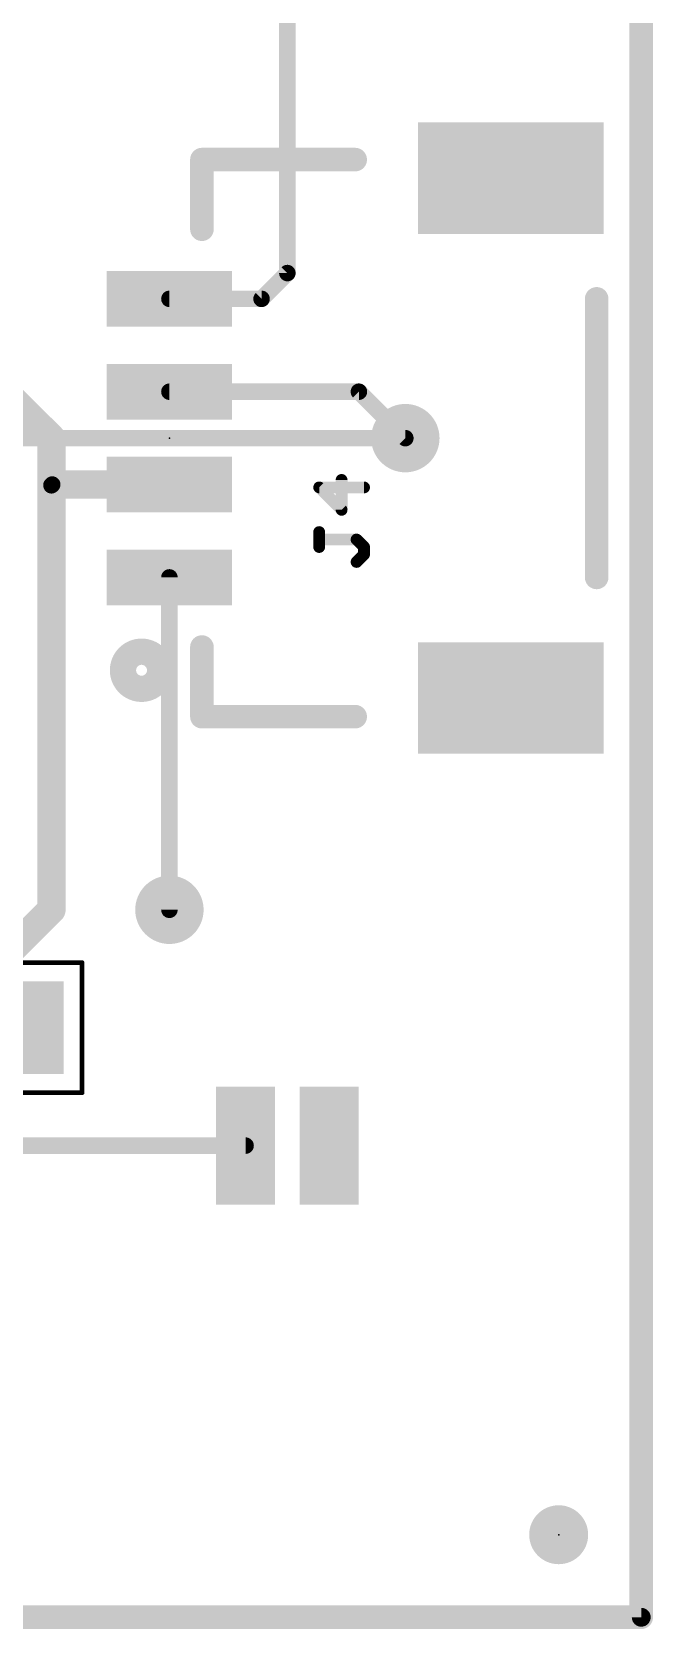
# Model space of a CAD drawing. Extents: x -34 to 73, y -11 to 34.
# Drawn here: x 18.84 to 25.53, y -0.13 to 17.07 of the extents above; entities that cross this region are included whole.
import ezdxf

# ---------------------------------------------------------------- set-up
doc = ezdxf.new("R2010")
doc.units = 0
for name, color, linetype in [('1', 12, 'CONTINUOUS'), ('16', 132, 'CONTINUOUS'), ('18', 110, 'CONTINUOUS'), ('20', 53, 'CONTINUOUS'), ('21', 41, 'CONTINUOUS'), ('23', 53, 'CONTINUOUS'), ('25', 253, 'CONTINUOUS'), ('39', 12, 'CONTINUOUS')]:
    doc.layers.add(name, color=color, linetype=linetype)

# ---------------------------------------------------------------- blocks, each defined once
blk = doc.blocks.new('RECT')
blk.add_solid([(-0.5, -0.5), (0.5, -0.5), (-0.5, 0.5), (0.5, 0.5)])
blk = doc.blocks.new('PIE')
at = {"const_width": 0.5}
blk.add_lwpolyline([(0, -0.25, 1), (0, 0.25, 1), (0, -0.25)], format="xyb", dxfattribs=at)
blk = doc.blocks.new('ROUNDV')
at = {"const_width": 0.5}
blk.add_lwpolyline([(0, -0.25, 1), (0, 0.25, 1), (0, -0.25)], format="xyb", dxfattribs=at)

msp = doc.modelspace()

# ---------------------------------------------------------------- linework, layer by layer
at = {"layer": '1'}
for points, const_width in [([(25.4, 25.4), (25.4, 0)], 0.254), ([(21.59, 20.32), (21.59, 14.478)], 0.1778), ([(21.59, 14.478), (21.312, 14.2)], 0.1778), ([(20.32, 14.2), (21.312, 14.2)], 0.1778), ([(18.55, 13.2), (19.05, 12.7)], 0.3048), ([(20.32, 13.2), (22.36, 13.2)], 0.1778), ([(22.36, 13.2), (22.86, 12.7)], 0.1778), ([(19.05, 12.192), (19.05, 12.7)], 0.3048), ([(19.05, 7.62), (19.05, 12.192)], 0.3048), ([(20.32, 12.2), (19.058, 12.2)], 0.3048), ([(19.058, 12.2), (19.05, 12.192)], 0.1778), ([(20.32, 11.2), (20.32, 7.62)], 0.1778), ([(18.63, 7.2), (19.05, 7.62)], 0.3048), ([(25.4, 0), (0, 0)], 0.254)]:
    msp.add_lwpolyline(points, dxfattribs=dict(at, const_width=const_width))
for points, const_width in [([(21.5455, 14.478, 1), (21.6345, 14.478)], 0.0889), ([(21.6214, 14.4466, 1), (21.5586, 14.5094)], 0.0889), ([(20.32, 14.2445, 1), (20.32, 14.1556)], 0.0889), ([(21.312, 14.1556, 1), (21.312, 14.2445)], 0.0889), ([(21.2806, 14.2314, 1), (21.3434, 14.1686)], 0.0889), ([(20.32, 13.2445, 1), (20.32, 13.1556)], 0.0889), ([(22.3914, 13.2314, 1), (22.3286, 13.1686)], 0.0889), ([(22.36, 13.1556, 1), (22.36, 13.2445)], 0.0889), ([(19.1262, 12.7, 1), (18.9738, 12.7)], 0.1524), ([(18.9961, 12.6461, 1), (19.1039, 12.7539)], 0.1524), ([(22.8286, 12.6686, 1), (22.8914, 12.7314)], 0.0889), ([(19.1262, 12.192, 1), (18.9738, 12.192)], 0.1524), ([(18.9738, 12.192, 1), (19.1262, 12.192)], 0.1524), ([(19.058, 12.2762, 1), (19.058, 12.1238)], 0.1524), ([(19.0186, 12.2234, 1), (19.0814, 12.1606)], 0.0889), ([(19.0894, 12.1686, 1), (19.0266, 12.2314)], 0.0889), ([(20.32, 12.1238, 1), (20.32, 12.2762)], 0.1524), ([(20.3645, 11.2, 1), (20.2755, 11.2)], 0.0889), ([(19.1039, 7.5661, 1), (18.9961, 7.6739)], 0.1524), ([(18.9738, 7.62, 1), (19.1262, 7.62)], 0.1524), ([(20.2755, 7.62, 1), (20.3645, 7.62)], 0.0889), ([(25.3365, 0, 1), (25.4635, 0)], 0.127), ([(25.4, -0.0635, 1), (25.4, 0.0635)], 0.127)]:
    msp.add_lwpolyline(points, format="xyb", dxfattribs=dict(at, const_width=const_width))
at = {"layer": '16'}
for points, const_width in [([(25.4, 25.4), (25.4, 0)], 0.254), ([(22.86, 12.7), (10.16, 12.7)], 0.1778), ([(21.14, 5.08), (17.78, 5.08)], 0.1778), ([(25.4, 0), (0, 0)], 0.254)]:
    msp.add_lwpolyline(points, dxfattribs=dict(at, const_width=const_width))
for points, const_width in [([(22.86, 12.6556, 1), (22.86, 12.7445)], 0.0889), ([(21.14, 5.0355, 1), (21.14, 5.1245)], 0.0889), ([(25.3365, 0, 1), (25.4635, 0)], 0.127), ([(25.4, -0.0635, 1), (25.4, 0.0635)], 0.127)]:
    msp.add_lwpolyline(points, format="xyb", dxfattribs=dict(at, const_width=const_width))
at = {"layer": '20', "const_width": 0.2032}
for points in [[(25.4, 25.4), (25.4, 0)], [(25.4, 0), (0, 0)]]:
    msp.add_lwpolyline(points, dxfattribs=at)
at = {"layer": '20', "const_width": 0.1016}
for points in [[(25.3492, 0, 1), (25.4508, 0)], [(25.4, -0.0508, 1), (25.4, 0.0508)]]:
    msp.add_lwpolyline(points, format="xyb", dxfattribs=at)
at = {"layer": '21', "const_width": 0.254}
for points in [[(20.67, 14.95), (20.67, 15.7)], [(20.67, 15.7), (22.32, 15.7)], [(24.92, 11.2), (24.92, 14.2)], [(20.67, 9.7), (20.67, 10.45)], [(22.32, 9.7), (20.67, 9.7)]]:
    msp.add_lwpolyline(points, dxfattribs=at)
at = {"layer": '21'}
for points, const_width in [([(20.7335, 15.7, 1), (20.6065, 15.7)], 0.127), ([(20.67, 15.7635, 1), (20.67, 15.6365)], 0.127), ([(22.32, 15.6365, 1), (22.32, 15.7635)], 0.127), ([(20.6065, 14.95, 1), (20.7335, 14.95)], 0.127), ([(24.9835, 14.2, 1), (24.8565, 14.2)], 0.127), ([(24.8565, 11.2, 1), (24.9835, 11.2)], 0.127), ([(20.02, 10.0586, 1), (20.02, 10.3414, 1), (20.02, 10.0586)], 0.4), ([(20.7335, 10.45, 1), (20.6065, 10.45)], 0.127), ([(20.67, 9.7635, 1), (20.67, 9.6365)], 0.127), ([(22.32, 9.6365, 1), (22.32, 9.7635)], 0.127), ([(20.6065, 9.7, 1), (20.7335, 9.7)], 0.127)]:
    msp.add_lwpolyline(points, format="xyb", dxfattribs=dict(at, const_width=const_width))
at = {"layer": '23'}
for p in [(20.32, 12.7), (24.511, 0.889)]:
    msp.add_point(p, dxfattribs=at)
at = {"layer": '25', "const_width": 0.0635}
for points in [[(21.9325, 12.2011, 1), (21.9325, 12.1376)], [(21.9549, 12.1918, 1), (21.91, 12.1469)], [(22.2057, 12.2498, 1), (22.1422, 12.2498)], [(22.4155, 12.1376, 1), (22.4155, 12.2011)], [(22.1422, 11.9278, 1), (22.2057, 11.9278)], [(22.1515, 11.9054, 1), (22.1964, 11.9503)], [(21.9642, 11.6885, 1), (21.9007, 11.6885)], [(21.9325, 11.6398, 1), (21.9325, 11.5763)], [(21.9007, 11.5275, 1), (21.9642, 11.5275)], [(22.3575, 11.6305, 1), (22.3125, 11.5856)], [(22.335, 11.5763, 1), (22.335, 11.6398)], [(22.4473, 11.5275, 1), (22.3838, 11.5275)], [(22.393, 11.5051, 1), (22.438, 11.55)], [(22.3125, 11.389, 1), (22.3575, 11.344)], [(22.3838, 11.447, 1), (22.4473, 11.447)], [(22.438, 11.4245, 1), (22.393, 11.4695)]]:
    msp.add_lwpolyline(points, format="xyb", dxfattribs=at)
at = {"layer": '25', "const_width": 0.127}
for points in [[(22.4155, 12.1693), (21.9325, 12.1693)], [(21.9325, 12.1693), (22.174, 11.9278)], [(22.174, 11.9278), (22.174, 12.2498)], [(21.9325, 11.5275), (21.9325, 11.6885)], [(22.335, 11.608), (21.9325, 11.608)], [(22.4155, 11.5275), (22.335, 11.608)], [(22.4155, 11.447), (22.4155, 11.5275)], [(22.335, 11.3665), (22.4155, 11.447)]]:
    msp.add_lwpolyline(points, dxfattribs=at)
at = {"layer": '39', "const_width": 0.0508}
for points in [[(16.18, 7.05), (19.38, 7.05)], [(19.38, 7.05), (19.38, 5.65)], [(19.38, 5.65), (16.18, 5.65)]]:
    msp.add_lwpolyline(points, dxfattribs=at)
at = {"layer": '39', "const_width": 0.0254}
for points in [[(19.3927, 7.05, 1), (19.3673, 7.05)], [(19.38, 7.0373, 1), (19.38, 7.0627)], [(19.3673, 5.65, 1), (19.3927, 5.65)], [(19.38, 5.6373, 1), (19.38, 5.6627)]]:
    msp.add_lwpolyline(points, format="xyb", dxfattribs=at)

# ---------------------------------------------------------------- block references
at = {"layer": '1', "rotation": 90}
for p, xscale, yscale in [((23.995, 15.5), 1.2, 2), ((20.32, 14.2), 0.6, 1.35), ((20.32, 13.2), 0.6, 1.35), ((20.32, 12.2), 0.6, 1.35), ((20.32, 11.2), 0.6, 1.35), ((23.995, 9.9), 1.2, 2)]:
    msp.add_blockref('RECT', p, dxfattribs=dict(at, xscale=xscale, yscale=yscale))
at = {"layer": '1', "xscale": 1.1}
msp.add_blockref('RECT', (18.63, 6.35), dxfattribs=at)
at = {"layer": '1', "xscale": 0.635, "yscale": 0.635}
msp.add_blockref('PIE', (24.511, 0.889), dxfattribs=at)
at = {"layer": '16', "xscale": 0.635, "yscale": 1.27, "rotation": 180}
for p in [(21.14, 5.08), (22.04, 5.08)]:
    msp.add_blockref('RECT', p, dxfattribs=at)
at = {"layer": '16', "xscale": 0.635, "yscale": 0.635}
msp.add_blockref('PIE', (24.511, 0.889), dxfattribs=at)
at = {"layer": '18', "xscale": 0.7366, "yscale": 0.7366}
for p in [(22.86, 12.7), (22.86, 12.7), (20.32, 7.62), (20.32, 7.62)]:
    msp.add_blockref('ROUNDV', p, dxfattribs=at)

doc.saveas('drawing.dxf')
